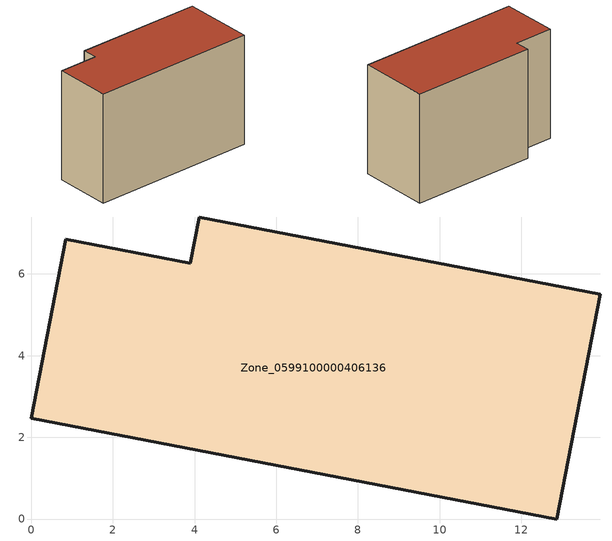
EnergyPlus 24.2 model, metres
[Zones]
Zone_0599100000406136
 floor ground (C_G): 12.87,0 0,2.47 0.85,6.85 3.89,6.27 4.11,7.39 13.93,5.5 z0
 wall outside (C_F): 12.87,0 13.93,5.5 4.11,7.39 3.89,6.27 0.85,6.85 0,2.47 12.87,0 z0:8.74
 roof outside (C_R): 0,2.47 12.87,0 13.93,5.5 4.11,7.39 3.89,6.27 0.85,6.85 z8.74
[BUILDING]
Pand.0599100000406136: North Axis=0; Terrain=City; Loads Convergence Tolerance Value=0.04; Temperature Convergence Tolerance Value=0.4; Solar Distribution=FullExterior; Maximum Number of Warmup Days=25; Minimum Number of Warmup Days=1
[Site:Location]
Rotterdam.The.Hague.AP_ZH_NLD Design_Conditions: Latitude=51.96; Longitude=4.45; Time Zone=1; Elevation=-4.5
[SITE:GROUNDTEMPERATURE:BUILDINGSURFACE]
18, 18, 18, 18, 18, 18, 18, 18, 18, 18, 18, 18
[MATERIAL] Thermal Absorptance=0.9; Solar Absorptance=0.7; Visible Absorptance=0.7
Name | Roughness | Thickness | Conductivity | Density | Specific Heat
G.TI.1992-2005 | MediumSmooth | 0.15 | 0.06 | 540 | 1210
F.TI.1992-2005 | Rough | 0.3 | 0.12 | 1920 | 840
R.TI.1992-2005 | MediumRough | 0.2 | 0.08 | 1500 | 1000
[CONSTRUCTION]
C_G: G.TI.1992-2005
C_F: F.TI.1992-2005
C_R: R.TI.1992-2005
[ZONE]
Zone_0599100000406136: Type=1; Multiplier=1; Ceiling Height=Autocalculate; Volume=Autocalculate; Floor Area=autocalculate; Part of Total Floor Area=Yes
[ZONEINFILTRATION:DESIGNFLOWRATE]
Infil_Zone_0599100000406136: Zone or ZoneList or Space or SpaceList=Zone_0599100000406136; Schedule=AlwaysOn; Design Flow Rate Calculation Method=Flow/Area; Flow Rate per Floor Area=0.0015; Constant Term Coefficient=1; Temperature Term Coefficient=0; Velocity Term Coefficient=0; Velocity Squared Term Coefficient=0
[HVACTEMPLATE:ZONE:IDEALLOADSAIRSYSTEM]
Zone_0599100000406136: Maximum Heating Supply Air Temperature=50; Minimum Cooling Supply Air Temperature=13; Maximum Heating Supply Air Humidity Ratio=0.0156; Minimum Cooling Supply Air Humidity Ratio=0.0077; Heating Limit=NoLimit; Cooling Limit=NoLimit; Dehumidification Control Type=ConstantSensibleHeatRatio; Cooling Sensible Heat Ratio=0.7; Dehumidification Setpoint=60; Humidification Control Type=None; Humidification Setpoint=30; Outdoor Air Method=None; Outdoor Air Flow Rate per Person=0.00944; Outdoor Air Flow Rate per Zone Floor Area=0; Outdoor Air Flow Rate per Zone=0; Demand Controlled Ventilation Type=None; Outdoor Air Economizer Type=NoEconomizer; Heat Recovery Type=None; Sensible Heat Recovery Effectiveness=0.7; Latent Heat Recovery Effectiveness=0.65
[ZONECONTROL:THERMOSTAT]
ThermostatControl_Zone_0599100000406136: Zone or ZoneList=Zone_0599100000406136; Control Type Schedule=DualSetpointControlType; Control 1=Thermostat_Zone_0599100000406136; Temperature Difference Between Cutout And Setpoint=0
[THERMOSTATSETPOINT:DUALSETPOINT]
Thermostat_Zone_0599100000406136: Heating Setpoint Temperature Schedule=HeatingSetpoint_Zone_0599100000406136; Cooling Setpoint Temperature Schedule=CoolingSetpoint_Zone_0599100000406136
[SCHEDULE:COMPACT]
HeatingSetpoint_Zone_0599100000406136: Through: 12/31, For: AllDays, Until: 24:00, 21
CoolingSetpoint_Zone_0599100000406136: Through: 12/31, For: AllDays, Until: 24:00, 24
DualSetpointControlType: Through: 12/31, For: AllDays, Until: 24:00, 4
AlwaysOn: Through: 12/31, For: AllDays, Until: 24:00, 1
